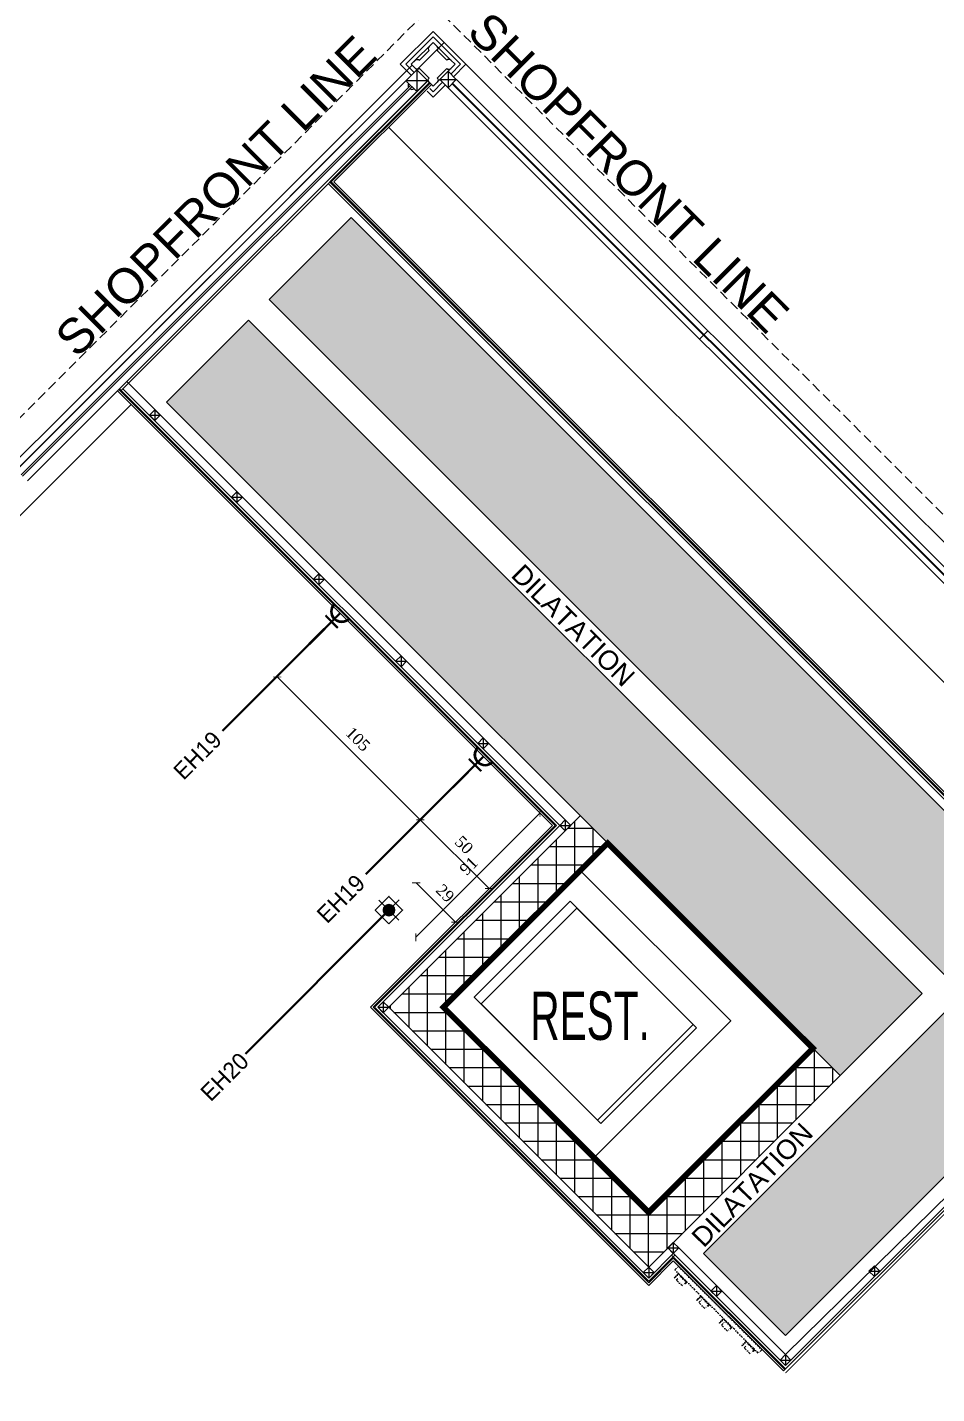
# Model space of a CAD drawing. Header units: millimetres. Extents: x 9129 to 19685, y -6152 to 3305.
# Drawn here: x 11230 to 11700, y 2220 to 2927 of the extents above; entities that cross this region are included whole.
import ezdxf
from ezdxf.enums import TextEntityAlignment as Align
from ezdxf.xclip import XClip

# ---------------------------------------------------------------- set-up
doc = ezdxf.new("R2010")
doc.units = ezdxf.units.MM
doc.header["$LTSCALE"] = 5
doc.header["$XCLIPFRAME"] = 0
for name, pattern in [('CENTER2', [1.125, 0.75, -0.125, 0.125, -0.125]), ('Dash Dot 3_32_', [0.21874999999999997, 0.09374999999999997, -0.0625, 0, -0.0625]), ('DASHED', [0.75, 0.5, -0.25]), ('DASHEDX2', [1.5, 1, -0.5])]:
    doc.linetypes.add(name, pattern=pattern)
doc.layers.get('Defpoints').update_dxf_attribs({"lineweight": 9})
for name, color, linetype in [('-DWG_ANA', 7, 'Continuous'), ('2DSAFT', 7, 'Continuous'), ('2DYAZI_1_200', 212, 'Continuous'), ('ELEKTRİK', 10, 'Continuous'), ('I-Detl-1-N', 1, 'Continuous'), ('I-Wall-Full-N', 5, 'Continuous'), ('I-Wall-wainscotting', 1, 'CENTER2'), ('LP-DIMENSION_INT_100', 51, 'Continuous'), ('LP-RETAIL_LINE', 10, 'DASHEDX2')]:
    doc.layers.add(name, color=color, linetype=linetype)
for name, color, linetype, lineweight in [('141125_RT1$0$LP-AREA_POLYLINE', 7, 'Continuous', 5), ('141125_RT1$0$LP-CONCRETE', 4, 'Continuous', 15), ('141125_RT1$0$LP-CONCRETE_HATCH', 251, 'Continuous', 9), ('141125_RT1$0$LP-SHAFT', 7, 'Continuous', 9), ('141125_RT1$0$LP-WALL', 3, 'Continuous', 15), ('2DSOUTH-DUVAR', 3, 'Continuous', 0), ('2DTARAMA-DUVAR', 250, 'Continuous', 0), ('ELK', 1, 'Continuous', 35), ('LP-AREA_POLYLINE', 7, 'Continuous', 5), ('LP-HATCH', 8, 'Continuous', 9), ('LP-SHAFT', 7, 'Continuous', 9), ('LP-WALL', 3, 'Continuous', 15), ('no3_ahsap gorunus arka ince', 53, 'Continuous', 5), ('no3_ahsap kesit on', 40, 'Continuous', 20), ('no3_ahşap gorunus on kalın', 34, 'Continuous', 20), ('no3_alçıpan kesit', 210, 'Continuous', 20), ('no3_cam kesit arka', 141, 'Continuous', 9), ('no3_cam kesit on', 131, 'Continuous', 18), ('no3_duvar kaplama', 8, 'Continuous', 9), ('no3_duvar ytong', 101, 'Continuous', 20), ('no3_kutuprofil kesit', 74, 'Continuous', 18), ('no3_paslanmaz gorunus on', 163, 'Continuous', 18), ('no3_seramik ön', 123, 'Continuous', 18), ('no3_ölçü tefriş', 252, 'Continuous', 0), ('Q-SPCQ', 91, 'Continuous', 9)]:
    doc.layers.add(name, color=color, linetype=linetype, lineweight=lineweight)
doc.styles.add('AR_TEXT_200', font='arial.ttf', dxfattribs={"height": 40})
doc.styles.add('ROMANSTW', font='georgia.ttf')
doc.styles.add('TAKSİM', font='GOTHIC.TTF', dxfattribs={"height": 20})
doc.styles.add('TEXT-500', font='arial.ttf', dxfattribs={"height": 1.25})
doc.styles.add('yazi', font='arial.ttf', dxfattribs={"width": 0.6})
doc.dimstyles.new('M2', dxfattribs={"dimtxt": 6, "dimasz": 3, "dimexe": 1, "dimexo": 4, "dimgap": 3, "dimtad": 1, "dimdec": 0, "dimzin": 12, "dimdsep": 46, "dimtxsty": 'ROMANSTW', "dimblk": 'ARCHTICK', "dimcen": 0.09, "dimse1": 1, "dimse2": 1, "dimclrd": 251, "dimclre": 251, "dimclrt": 1, "dimadec": 0, "dimazin": 0, "dimtfac": 1, "dimtdec": 0, "dimtix": 1, "dimtmove": 0, "dimatfit": 3, "dimldrblk": 'ARCHTICK', "dimfxl": 1, "dimtolj": 1, "dimtzin": 0, "dimarcsym": 0})

# ---------------------------------------------------------------- blocks, each defined once
blk = doc.blocks.new('mgdlkgm')
at = {"layer": '141125_RT1$0$LP-CONCRETE_HATCH'}
for points in [[(62876.09859365183, -6786.628539357449), (62973.24572979431, -6786.628539357485), (62973.24572815469, -6846.627998066679), (62851.24572979431, -6846.628539231481), (62499.88909553974, -6495.271904975822), (62542.31552740529, -6452.845473110136)], [(62489.2824938218, -6505.878506693777), (62837.53252635866, -6854.128539231968), (62795.10616864484, -6896.554946101982), (62446.85611152963, -6548.304888986035)], [(62876.09854353725, -6921.628539231), (63041.06553494749, -6921.628539231), (63041.06553494749, -6861.628539231), (62851.24572979594, -6861.628539231), (62724.39544136862, -6988.478827657293), (62766.82184823916, -7030.905234529118)]]:
    blk.add_hatch(color=256, dxfattribs=at).paths.add_polyline_path(points)
at = {"layer": '141125_RT1$0$LP-CONCRETE', "elevation": 9.766181e-10}
blk.add_lwpolyline([(62876.09859365183, -6786.628539357449), (62973.24572979431, -6786.628539357485), (62973.24572815469, -6846.627998066679), (62851.24572979431, -6846.628539231481), (62499.88909553974, -6495.271904975822), (62542.31552740529, -6452.845473110136), (62876.09859365183, -6786.628539357449)], dxfattribs=at)
at = {"layer": '141125_RT1$0$LP-CONCRETE', "elevation": 9.849106e-10}
for points in [[(62489.2824938218, -6505.878506693777), (62837.53252635866, -6854.128539231968), (62795.10616864484, -6896.554946101982), (62446.85611152963, -6548.304888986035)], [(62876.09854353725, -6921.628539231), (63041.06553494749, -6921.628539231), (63041.06553494749, -6861.628539231), (62851.24572979594, -6861.628539231), (62724.39544136862, -6988.478827657293), (62766.82184823916, -7030.905234529118), (62876.09854353725, -6921.628539231)]]:
    blk.add_lwpolyline(points, close=True, dxfattribs=at)
blk = doc.blocks.new('A$C25195F0E')
at = {"layer": 'LP-AREA_POLYLINE', "elevation": 4.343754e-10}
blk.add_lwpolyline([(1241.289538408398, 1481.771808560442), (1740.611853405878, 982.4494935729595), (1740.611853410447, -260.5213327812821, 0.06013173421117496), (1740.611853410447, -260.5213327812821), (1740.611853412033, -260.5213327867173), (1740.611853410447, -260.5213327812821), (1740.611853410447, -260.5213327812821), (1740.611853410447, -260.5213327812821), (1740.611853410447, -260.5213327812821), (1740.611853410447, -260.5213327812821), (1740.611853410447, -260.5213327812821), (1740.611853410447, -260.5213327812821, 0.1425159284874142), (363.910648668787, -881.7700540678402), (-329.1675914946045, -187.7195104144735), (-378.6679432249766, -138.2202141176072)], format="xyb", close=True, dxfattribs=at)
blk = doc.blocks.new('plan3')
at = {"layer": '2DTARAMA-DUVAR', "ltscale": 0.01}
h = blk.add_hatch(dxfattribs=at)
h.set_pattern_fill('ANSI37', color=253, scale=3.000000000000046, angle=45.00000000000001)
h.set_pattern_definition([(90, (18009.32649984558, -2954.735798290965), (-9.524999999999999, 1.77635683940025e-15), []), (179.9999999999999, (18009.32649984558, -2954.735798290965), (-1.77635683940025e-15, -9.524999999999999), [])])
h.paths.add_polyline_path([(26839.04403690699, -5892.54945765702), (26740.04906309252, -5991.544431471311), (26874.39937609798, -6125.894744477269), (26973.39434991246, -6026.899770663003), (26959.25221428873, -6012.757635039281), (26874.39937609798, -6097.610473229799), (26768.33333446732, -5991.544431598903), (26853.18617265802, -5906.691593408324)])
at = {"color": 252}
for p, q in [((27160.75842931755, -5906.08962453739), (26770.71046478052, -5516.041660000343)), ((27165.05997131071, -5901.788082544252), (26775.01200677365, -5511.740118007199))]:
    blk.add_line(p, q, dxfattribs=at)
blk.add_lwpolyline([(26768.33333446723, -5991.544431598941), (26846.11508039775, -6069.326177529465), (26916.8257585164, -5998.615499410802), (26839.04401258588, -5920.833753480281)], close=True)
at = {"layer": '141125_RT1$0$LP-AREA_POLYLINE', "elevation": 9.74606950698842e-10}
blk.add_lwpolyline([(26853.18619942989, -5906.691617403221), (26768.33335985069, -5991.544456982232), (26874.399376098, -6097.61047322987), (26959.25221428867, -6012.757635039316)], close=True, dxfattribs=at)
at = {"layer": '141125_RT1$0$LP-SHAFT', "elevation": 9.74606950698842e-10}
for points in [[(26837.27599194728, -5940.278936277144), (26787.7785172642, -5989.776410960169), (26849.6506143096, -6051.648508005699), (26899.14808899271, -6002.151033322696)], [(26837.27599194728, -5940.278936277144), (26787.7785172642, -5989.776410960169), (26849.65061430959, -6051.648508005695), (26899.14808899268, -6002.151033322671)]]:
    blk.add_lwpolyline(points, close=True, dxfattribs=at)
at = {"layer": '141125_RT1$0$LP-WALL'}
for p, q in [((26740.04908860324, -5991.544456982205), (26839.0440624177, -5892.549483167904)), ((26740.04908860324, -5991.544456982216), (26839.0440624177, -5892.549483167904)), ((26768.33335985068, -5991.544456982247), (26853.18619804143, -5906.691618791669)), ((26768.33335985068, -5991.544456982247), (26853.18619804143, -5906.691618791669)), ((26740.04908860324, -5991.544456982205), (26874.39937609801, -6125.894744477244)), ((26740.04908860324, -5991.544456982216), (26874.39937609804, -6125.894744477264)), ((26768.33335985068, -5991.544456982247), (26874.39937609804, -6097.610473229792)), ((26768.33335985068, -5991.544456982247), (26874.39937609802, -6097.610473229772)), ((26874.39937609804, -6097.610473229792), (26959.25221428876, -6012.757635039265)), ((26874.39937609802, -6097.610473229772), (26959.25221428876, -6012.757635039239)), ((26874.39937609801, -6125.894744477244), (26973.39434991239, -6026.899770662969)), ((26874.39937609804, -6125.894744477264), (26973.39434991239, -6026.899770662969))]:
    blk.add_line(p, q, dxfattribs=at)
at = {"layer": '2DSAFT', "color": 5, "flags": 128}
blk.add_lwpolyline([(26833.74099080212, -5936.743935131986), (26897.38060110885, -6000.38354543883), (26847.88312642575, -6049.881020121851), (26784.24351611901, -5986.241409814978)], close=True, dxfattribs=at)
at = {"layer": '2DSOUTH-DUVAR'}
for p, q in [((26740.04906309244, -5991.544431471424), (26839.04403690688, -5892.549457657116)), ((26768.33333433989, -5991.544431471426), (26853.18617253048, -5906.691593280868)), ((26740.04906309244, -5991.544431471424), (26874.39937609804, -6125.894744477288)), ((26768.33333433989, -5991.544431471426), (26874.39937609804, -6097.610473229814)), ((26874.39937609804, -6097.610473229814), (26959.25221428866, -6012.757635039263)), ((26874.39937609804, -6125.894744477288), (26973.3943499124, -6026.899770662989))]:
    blk.add_line(p, q, dxfattribs=at)
at = {"layer": 'I-Detl-1-N'}
blk.add_line((26694.8291038463, -5577.812371256467), (26759.28852512572, -5513.352949977078), dxfattribs=at)
at = {"layer": 'I-Wall-Full-N', "color": 1, "ltscale": 10}
blk.add_line((26765.11490953874, -5513.156729271281), (26772.1859773506, -5506.085661459421), dxfattribs=at)
at = {"layer": 'I-Wall-wainscotting', "color": 1, "ltscale": 10}
for p, q in [((26752.74054086798, -5502.903680944075), (26762.99358919519, -5492.65063261688)), ((26765.11490953875, -5494.771952960449), (26772.18597735061, -5501.843020772301))]:
    blk.add_line(p, q, dxfattribs=at)
for points in [[(26773.54128960697, -5510.387203452548), (26779.96415194364, -5503.964341115869), (26762.99358919518, -5486.993778367396), (26746.0230264467, -5503.964341115858), (26751.69449583063, -5509.63581049976)], [(26772.12707604461, -5508.972989890201), (26777.13572481889, -5503.964341115858), (26762.99358919518, -5489.822205492121), (26748.85145357147, -5503.964341115845), (26753.108709393, -5508.221596937392)], [(26759.85436314314, -5517.79567781229), (26762.99358919518, -5520.934903864332), (26769.29864891986, -5514.629844139698)], [(26761.26863922088, -5516.381526765275), (26762.99358919518, -5518.106476739589), (26767.88443535747, -5513.215630577297)]]:
    blk.add_lwpolyline(points, dxfattribs=at)
at = {"layer": 'LP-AREA_POLYLINE', "elevation": 9.74606950698842e-10}
for points in [[(26853.18619942987, -5906.691617403212), (26768.33335985069, -5991.544456982227), (26874.39937609798, -6097.610473229855), (26959.25221428867, -6012.757635039316)], [(26853.18619942989, -5906.691617403221), (26768.33335985069, -5991.544456982232), (26874.399376098, -6097.61047322987), (26959.25221428867, -6012.757635039316)], [(26853.18619942984, -5906.691617403238), (26768.33335985068, -5991.544456982221), (26874.39937609798, -6097.610473229855), (26959.25221428867, -6012.757635039316)], [(26853.18619942989, -5906.691617403221), (26768.33335985069, -5991.544456982232), (26874.399376098, -6097.61047322987), (26959.25221428867, -6012.757635039316)]]:
    blk.add_lwpolyline(points, close=True, dxfattribs=at)
at = {"layer": 'LP-RETAIL_LINE', "const_width": 3, "elevation": 9.74606950698842e-10}
blk.add_lwpolyline([(26853.18619942989, -5906.691617403221), (26768.33335985069, -5991.544456982232), (26874.399376098, -6097.61047322987), (26959.25221428867, -6012.757635039316)], close=True, dxfattribs=at)
at = {"layer": 'LP-SHAFT', "elevation": 9.74606950698842e-10}
for points in [[(26837.27599194728, -5940.278936277144), (26787.7785172642, -5989.776410960169), (26849.6506143096, -6051.648508005699), (26899.14808899271, -6002.151033322696)], [(26837.27599194728, -5940.278936277144), (26787.7785172642, -5989.776410960169), (26849.65061430959, -6051.648508005695), (26899.14808899268, -6002.151033322671)]]:
    blk.add_lwpolyline(points, close=True, dxfattribs=at)
at = {"layer": 'LP-WALL'}
for p, q in [((26740.04908860324, -5991.544456982205), (26839.0440624177, -5892.549483167904)), ((26740.04908860324, -5991.544456982216), (26839.0440624177, -5892.549483167904)), ((26768.33335985068, -5991.544456982247), (26853.18619804143, -5906.691618791669)), ((26768.33335985068, -5991.544456982247), (26853.18619804143, -5906.691618791669)), ((26740.04908860324, -5991.544456982205), (26874.39937609801, -6125.894744477244)), ((26740.04908860324, -5991.544456982216), (26874.39937609804, -6125.894744477264)), ((26768.33335985068, -5991.544456982247), (26874.39937609804, -6097.610473229792)), ((26768.33335985068, -5991.544456982247), (26874.39937609802, -6097.610473229772)), ((26874.39937609804, -6097.610473229792), (26959.25221428876, -6012.757635039265)), ((26874.39937609802, -6097.610473229772), (26959.25221428876, -6012.757635039239)), ((26874.39937609801, -6125.894744477244), (26973.39434991239, -6026.899770662969)), ((26874.39937609804, -6125.894744477264), (26973.39434991239, -6026.899770662969))]:
    blk.add_line(p, q, dxfattribs=at)
at = {"layer": 'no3_ahsap gorunus arka ince', "linetype": 'DASHED', "ltscale": 2, "elevation": -1.410993544226358e-09}
blk.add_lwpolyline([(25142.91818575, -7093.211119435886), (26762.99358545369, -5473.134477376674), (27270.15585008269, -5980.296742005645)], dxfattribs=at)
at = {"layer": 'no3_ahsap kesit on'}
blk.add_line((26753.80120103974, -5506.085661459414), (26760.87226885163, -5513.156729271279), dxfattribs=at)
for points in [[(26767.5897832729, -5508.560535193566), (26770.06465700706, -5506.085661459409, 0.4142135623731307), (26772.1859773506, -5506.085661459421), (26774.30729769418, -5503.964341115867), (26772.18597735061, -5501.843020772301, 0.4142135623730951), (26770.06465700706, -5501.843020772299), (26765.11490953874, -5496.893273304, 0.4142135623730595), (26765.11490953875, -5494.771952960449), (26762.99358919519, -5492.65063261688), (26760.87226885163, -5494.771952960426, 0.4142135623730951), (26760.87226885164, -5496.893273303995), (26758.39739511748, -5499.368147038149)], [(26767.5897832729, -5508.560535193566), (26765.11490953874, -5511.035408927728, -0.4142135623731307), (26765.11490953874, -5513.156729271281), (26762.99358919519, -5515.278049614835), (26760.87226885163, -5513.156729271279, -0.4142135623730951), (26760.87226885163, -5511.035408927726), (26755.92252138333, -5506.085661459423, -0.4142135623730595), (26753.80120103974, -5506.085661459414), (26751.6798806962, -5503.964341115854), (26753.80120103977, -5501.843020772307, -0.4142135623730951), (26755.92252138332, -5501.843020772305), (26758.39739511748, -5499.368147038149)]]:
    blk.add_lwpolyline(points, format="xyb", dxfattribs=at)
for points in [[(26749.2074675464, -5512.098533980643), (26754.51077055372, -5506.795230973326), (26754.5095789177, -5517.400645351956)], [(26749.2074675464, -5512.098533980643), (26754.51077055372, -5506.795230973326), (26760.16635587326, -5512.450816292878), (26749.56094149464, -5512.452007928885)], [(26749.20746754638, -5512.805640761855), (26749.56102093699, -5512.452087371246), (26749.2074675464, -5512.09853398065)], [(26754.15594608472, -5517.754119300205), (26749.20746754638, -5512.805640761855)], [(26754.15594608473, -5517.754119300203), (26754.50949947535, -5517.400565909593), (26754.86305286593, -5517.754119300174)], [(26760.16635587326, -5512.450816292878), (26754.86305286596, -5517.754119300207)]]:
    blk.add_lwpolyline(points, dxfattribs=at)
for centre, radius, start, end in [((26751.32878788994, -5514.926961105411), 1.269999999998617, 134.9999999997679, 225.0000000004642), ((26752.03589467111, -5515.634067886585), 1.270000000002255, 225.0000000005222, 314.9999999998839)]:
    blk.add_arc(centre, radius, start, end, dxfattribs=at)
at = {"layer": 'no3_ahşap gorunus on kalın'}
for p, q in [((26753.63293980617, -5507.697364657519), (26689.17351852675, -5572.156785936919)), ((26694.97277963963, -5577.656831882377), (26754.509495069, -5518.10766828446)), ((27113.72809617815, -5910.273363918484, -3.369342924663954e-07), (26739.97596938273, -5536.48651203527, -3.369342924663954e-07)), ((26624.10990765214, -5648.507264513863), (26683.6466230815, -5588.958100915968)), ((26553.25947502056, -5719.370136501291), (26612.79619044995, -5659.82097290339))]:
    blk.add_line(p, q, dxfattribs=at)
for points, elevation in [([(25975.80075819228, -6280.567701823378), (26752.07631357047, -5504.360773990118)], -4.343754245184073e-10), ([(26689.31719432009, -5572.001246562808), (26748.84769354448, -5512.445866759947)], 4.343754245184073e-10), ([(26618.45432233258, -5642.851679194311), (26677.98482155702, -5583.296299391461)], 4.343754245184073e-10), ([(26547.60388970104, -5713.714551181736), (26607.13438892544, -5654.159171378871)], 4.343754245184073e-10)]:
    blk.add_lwpolyline(points, dxfattribs=dict(at, elevation=elevation))
at = {"layer": 'no3_alçıpan kesit'}
for p, q in [((26600.94132537926, -5671.70015159023), (26760.43686160876, -5512.204615360733)), ((26601.78985351765, -5672.548679728614, 3.369342924663954e-07), (26761.02703641332, -5513.311496832985, 3.369342924663954e-07)), ((26707.87120395413, -5564.770193944049, 3.369342924663954e-07), (26760.18094555373, -5512.465326898475, 3.369342924663954e-07)), ((26709.56826225546, -5564.770270990828, 3.369342924663954e-07), (26761.02943415278, -5513.313894572439, 3.369342924663954e-07)), ((27056.04373274323, -5912.973363918487, -3.369342924663954e-07), (26708.77474576174, -5565.673641882058, 1.032201990547321e-09)), ((27056.54082009201, -5911.773363918486, -3.369342924663954e-07), (26709.62322776332, -5564.825238947422, -3.369342924663954e-07)), ((26600.94132537926, -5671.70015159023), (26826.7404044252, -5897.499230636133)), ((26602.63838165508, -5671.700151591183), (26828.43746070004, -5897.499230636164)), ((26826.7404044252, -5897.499230636133), (26732.69517807889, -5991.544456982205)), ((26828.43746070004, -5897.499230636164), (26734.39223435375, -5991.544456982207)), ((26732.69517807889, -5991.544456982205), (26874.39937609811, -6133.248655001524)), ((26734.39223435375, -5991.544456982207), (26874.39937609813, -6131.551598726677)), ((26945.1100295074, -6176.806408275572), (27058.94307399095, -6062.973363791989)), ((26945.1100295074, -6178.503464550411), (27059.44013026581, -6064.173363791992)), ((26884.29887090357, -6115.995249671734), (26945.1100295074, -6176.806408275572)), ((26874.39937609813, -6131.551598726677), (26887.12729802831, -6118.823676796483)), ((26874.39937609811, -6133.248655001524), (26887.97582616574, -6119.672204933906)), ((26886.27876989089, -6119.672204933908), (26945.1100295074, -6178.503464550411))]:
    blk.add_line(p, q, dxfattribs=at)
blk.add_lwpolyline([(26683.51044245091, -5577.807422656897), (26738.0305340644, -5523.287331043415)], dxfattribs=at)
at = {"layer": 'no3_cam kesit arka'}
for p, q in [((26751.32878695665, -5514.926960172119), (26550.07876343516, -5716.189424915907, -9.38503674774438e-09)), ((26752.03589559135, -5515.634068806803), (26550.78589527999, -5716.896556760747, -9.38503674774438e-09))]:
    blk.add_line(p, q, dxfattribs=at)
at = {"layer": 'no3_cam kesit on'}
for p, q in [((27162.7972296109, -5904.05082424403), (26772.74926507386, -5514.002859707005)), ((27162.93865096714, -5903.909402887812), (26772.89068643009, -5513.861438350754)), ((27163.08007232337, -5903.767981531566), (26773.03210778632, -5513.720016994515)), ((26905.02799495267, -5641.756106186216), (26900.72645295953, -5646.05764817936))]:
    blk.add_line(p, q, dxfattribs=at)
at = {"layer": 'no3_duvar kaplama'}
blk.add_lwpolyline([(26081.85423010205, -6204.929380624009), (26606.95173208642, -5679.831878640947)], dxfattribs=at)
at = {"layer": 'no3_kutuprofil kesit'}
blk.add_lwpolyline([(26770.71046478051, -5507.55637862609), (26766.46782409339, -5511.79901931321), (26770.71046478052, -5516.041660000343), (26774.95310546764, -5511.799019313225), (26770.71046478051, -5507.55637862609), (26770.71046478052, -5516.041660000343), (26766.46782409339, -5511.79901931321), (26774.95310546764, -5511.799019313225)], dxfattribs=at)
for points, elevation in [([(26619.1338534687, -5682.538769155331), (26616.30542634396, -5685.367196280082), (26619.1338534687, -5688.195623404816), (26621.96228059345, -5685.367196280064), (26619.1338534687, -5682.538769155331), (26619.1338534687, -5688.195623404816), (26616.30542634396, -5685.367196280082), (26621.96228059345, -5685.367196280064)], 9.766181197079504e-10), ([(26661.56026033989, -5724.965176026528), (26658.73183321514, -5727.793603151273), (26661.56026033989, -5730.622030276021), (26664.38868746465, -5727.79360315126), (26661.56026033989, -5724.965176026528), (26661.56026033989, -5730.622030276021), (26658.73183321514, -5727.793603151273), (26664.38868746465, -5727.79360315126)], 9.766181197079504e-10), ([(26703.98666721109, -5767.391582897706), (26701.15824008634, -5770.220010022465), (26703.98666721109, -5773.048437147203), (26706.81509433584, -5770.220010022451), (26703.98666721109, -5767.391582897706), (26703.98666721109, -5773.048437147203), (26701.15824008634, -5770.220010022465), (26706.81509433584, -5770.220010022451)], 9.766181197079504e-10), ([(26746.41307408229, -5809.817989768899), (26743.58464695756, -5812.646416893642), (26746.41307408229, -5815.474844018392), (26749.24150120705, -5812.646416893658), (26746.41307408229, -5809.817989768899), (26746.41307408229, -5815.474844018392), (26743.58464695756, -5812.646416893642), (26749.24150120705, -5812.646416893658)], 9.766181197079504e-10), ([(26788.83948095348, -5852.244396640084), (26786.01105382874, -5855.072823764836), (26788.83948095349, -5857.901250889583), (26791.66790807824, -5855.07282376482), (26788.83948095348, -5852.244396640084), (26788.83948095349, -5857.901250889583), (26786.01105382874, -5855.072823764836), (26791.66790807824, -5855.07282376482)], 9.766181197079504e-10), ([(26831.26588782466, -5894.670803511293), (26828.43746069994, -5897.499230636031), (26831.26588782466, -5900.327657760767), (26834.09431494943, -5897.499230636051), (26831.26588782466, -5894.670803511293), (26831.26588782466, -5900.327657760767), (26828.43746069994, -5897.499230636031), (26834.09431494943, -5897.499230636051)], 9.766181197079504e-10), ([(26737.22066147849, -5988.716029857469), (26734.39223435375, -5991.544456982207), (26737.22066147849, -5994.372884106971), (26740.04908860324, -5991.544456982216), (26737.22066147849, -5988.716029857469), (26737.22066147849, -5994.372884106971), (26734.39223435375, -5991.544456982207), (26740.04908860324, -5991.544456982216)], 9.766181197079504e-10), ([(26887.12729802832, -6113.166822546991), (26884.29887090357, -6115.995249671734), (26887.12729802831, -6118.823676796483), (26889.95572515307, -6115.995249671732), (26887.12729802832, -6113.166822546991), (26887.12729802831, -6118.823676796483), (26884.29887090357, -6115.995249671734), (26889.95572515307, -6115.995249671732)], 9.849105975234806e-10), ([(26991.07197028452, -6125.187613248951), (26988.2435431598, -6128.016040373683), (26991.07197028453, -6130.844467498448), (26993.90039740928, -6128.016040373697), (26991.07197028452, -6125.187613248951), (26991.07197028453, -6130.844467498448), (26988.2435431598, -6128.016040373683), (26993.90039740928, -6128.016040373697)], 9.849105975234806e-10), ([(26874.3993760981, -6125.89474447716), (26871.57094897338, -6128.723171601931), (26874.39937609813, -6131.551598726677), (26877.22780322287, -6128.723171601921), (26874.3993760981, -6125.89474447716), (26874.39937609813, -6131.551598726677), (26871.57094897338, -6128.723171601931), (26877.22780322287, -6128.723171601921)], 9.766181197079504e-10), ([(26909.43724752914, -6135.476772047799), (26906.60882040438, -6138.30519917255), (26909.43724752912, -6141.133626297285), (26912.26567465389, -6138.305199172546), (26909.43724752914, -6135.476772047799), (26909.43724752912, -6141.133626297285), (26906.60882040438, -6138.30519917255), (26912.26567465389, -6138.305199172546)], 9.849105975234806e-10), ([(26945.1100295074, -6171.149554026088), (26942.28160238267, -6173.977981150831), (26945.1100295074, -6176.806408275572), (26947.93845663217, -6173.97798115084), (26945.1100295074, -6171.149554026088), (26945.1100295074, -6176.806408275572), (26942.28160238267, -6173.977981150831), (26947.93845663217, -6173.97798115084)], 9.849105975234806e-10)]:
    blk.add_lwpolyline(points, dxfattribs=dict(at, elevation=elevation))
at = {"layer": 'no3_paslanmaz gorunus on', "const_width": 0.5, "elevation": 9.849105975234806e-10}
blk.add_lwpolyline([(26945.11002950747, -6180.624784894031), (27060.06145060942, -6065.67336379207), (27240.77278670748, -6065.673363792073), (27240.77278670748, -6318.484507246989)], dxfattribs=at)
at = {"layer": 'no3_seramik ön'}
for p, q in [((26710.27620357319, -5564.769436529681, -3.369342924663954e-07), (26761.38058984167, -5513.665050261334)), ((26711.69038428942, -5564.769469375842, -3.369342924663954e-07), (26762.08769662287, -5514.372157042526)), ((27056.74794047897, -5911.273363918472, -3.369342924663954e-07), (26710.27620357319, -5564.769436529681, -3.369342924663954e-07)), ((27057.16218125288, -5910.273363918477, -3.369342924663954e-07), (26711.69038428942, -5564.769469375842, -3.369342924663954e-07)), ((26599.88066800744, -5672.760814561945), (26824.61908408135, -5897.499230636435)), ((26600.58777478863, -5672.053707780777), (26826.03329764373, -5897.499230636437)), ((26824.61908408135, -5897.499230636435), (26730.57385773544, -5991.544456982314)), ((26826.03329764373, -5897.499230636437), (26731.98807129779, -5991.544456982312)), ((26730.57385773544, -5991.544456982314), (26874.39937609811, -6135.36997534508)), ((26731.98807129779, -5991.544456982312), (26874.39937609812, -6133.955761782716)), ((26874.39937609812, -6133.955761782716), (26887.12729802831, -6121.227839852523)), ((26874.39937609811, -6135.36997534508), (26887.12729802832, -6122.642053414887)), ((26887.12729802831, -6121.227839852523), (26944.75647611682, -6178.857017941016)), ((26887.12729802832, -6122.642053414887), (26944.04936933564, -6179.564124722216))]:
    blk.add_line(p, q, dxfattribs=at)
at = {"layer": 'no3_seramik ön', "elevation": 9.849105975234806e-10}
blk.add_lwpolyline([(26945.1100295074, -6178.503464550411), (26944.04936933564, -6179.564124722216)], dxfattribs=at)
at = {"layer": 'no3_ölçü tefriş'}
for points, elevation in [([(26604.64088176025, -5668.045908687458), (26831.26588782466, -5894.670803511293)], 9.766181197079504e-10), ([(26889.95572515307, -6115.995249671732), (26945.1100295074, -6171.149554026088), (27058.94307399096, -6059.173363791986), (27247.47278670758, -6059.173363791982), (27247.47278670757, -6829.118257689246)], 9.849105975234806e-10)]:
    blk.add_lwpolyline(points, dxfattribs=dict(at, elevation=elevation))
at = {"layer": 'LP-DIMENSION_INT_100', "color": 0}
ref = blk.add_blockref('mgdlkgm', (-35821.7118187324, 869.6551754389948), dxfattribs=at)
XClip(ref).set_block_clipping_path([(60824.49777430005, -8839.78258364362), (63440.484637752874, -6283.545922487381)])
at = {"layer": 'no3_ahşap gorunus on kalın'}
ref = blk.add_blockref('A$C25195F0E', (25527.36093330185, -6974.422857364958), dxfattribs=at)
XClip(ref).set_block_clipping_path([(-524.5749777341698, -995.7045508396586), (2091.411885718655, 1560.5321103165807)])
at = {"ltscale": 0.05, "extrusion": (-8.203478896144663e-09, 1.984635915889268e-08, 0.9999999999999998), "insert": (26785.95906739041, -5481.792685689472), "char_height": 18, "width": 368.7256650853348, "attachment_point": 4, "text_direction": (0.7065831778392535, -0.7076299970991772, 1.98403193e-08), "style": 'TEXT-500'}
blk.add_mtext('SHOPFRONT LINE', dxfattribs=at)
at = {"ltscale": 0.05, "extrusion": (-1.984635915889268e-08, -8.203478896144663e-09, 0.9999999999999998), "insert": (26572.57883318384, -5650.084963068521), "char_height": 18, "width": 368.7256650853348, "attachment_point": 4, "text_direction": (0.7076299970991768, 0.7065831778392537, 1.98403193e-08), "style": 'TEXT-500'}
blk.add_mtext('SHOPFRONT LINE', dxfattribs=at)
at = {"layer": '2DYAZI_1_200', "style": 'yazi', "width": 0.5999999999999999}
blk.add_text('REST.', height=25.00000000000001, rotation=8.023201278858723e-05, dxfattribs=at).set_placement((26844.09315373898, -6008.40914214901), align=Align.CENTER)
at = {"layer": 'LP-HATCH', "color": 1, "attachment_point": 1, "style": 'AR_TEXT_200'}
for insert, char_height, rotation in [((26809.7198430994, -5761.537904528097), 10, 315.25621107923837), ((26895.64165201378, -6109.380603066338), 9.999999999999998, 45.83235875631387)]:
    blk.add_mtext_dynamic_manual_height_columns('{\\C0;DILATATION}', width=240.211786967935, gutter_width=200, heights=[0], dxfattribs=dict(at, insert=insert, char_height=char_height, rotation=rotation))
blk = doc.blocks.new('QF_EAGLE_321561 - 321561-3081101-EQUIPMENT PLAN')
at = {"layer": 'Q-SPCQ', "linetype": 'Dash Dot 3_32_'}
for p, q in [((-11.99999999999991, -0.9999999999999927), (-11.99999999999991, 7.327471962526032e-15)), ((-11.99999999999991, 7.327471962526032e-15), (12.00000000000008, 7.327471962526032e-15)), ((12.00000000000008, 7.327471962526032e-15), (12.00000000000008, -0.9999999999999927)), ((12.00000000000008, -0.9999999999999927), (-11.99999999999991, -0.9999999999999927)), ((-11, -0.9999999999999927), (-11, -2.249999999999987)), ((-11, -2.249999999999987), (-10.925, -2.249999999999987)), ((-10.925, -1.074218749999991), (-8.575000000000012, -1.074218749999999)), ((-10.925, -2.249999999999987), (-10.925, -1.074218749999991)), ((-10.35195011151358, -2.249999999999987), (-10.35195011151358, -1.124999999999987)), ((-10.35195011151358, -1.124999999999987), (-8.617129585427314, -1.124999999999987)), ((-8.617129585427314, -2.249999999999987), (-10.35195011151358, -2.249999999999987)), ((-8.617129585427314, -1.124999999999987), (-8.617129585427314, -2.249999999999987)), ((-8.575000000000012, -1.074218749999999), (-8.574999999999998, -1.499999999999987)), ((-8.574999999999998, -1.499999999999987), (-8.499999999999998, -1.499999999999984)), ((-8.499999999999998, -1.499999999999984), (-8.499999999999996, -0.9999999999999927)), ((-4.500000000000001, -0.9999999999999927), (-4.500000000000004, -2.249999999999987)), ((-4.500000000000004, -2.249999999999987), (-4.425000000000003, -2.249999999999987)), ((-4.425000000000002, -1.074218749999991), (-2.075000000000012, -1.074218749999999)), ((-4.425000000000003, -2.249999999999987), (-4.425000000000002, -1.074218749999991)), ((-3.851950111513579, -1.124999999999987), (-2.117129585427314, -1.124999999999987)), ((-3.851950111513579, -2.249999999999987), (-3.851950111513579, -1.124999999999987)), ((-2.117129585427314, -2.249999999999987), (-3.851950111513579, -2.249999999999987)), ((-2.117129585427314, -1.124999999999987), (-2.117129585427314, -2.249999999999987)), ((-2.075000000000012, -1.074218749999999), (-2.074999999999998, -1.499999999999987)), ((-2.074999999999998, -1.499999999999987), (-1.999999999999997, -1.499999999999984)), ((-1.999999999999997, -1.499999999999984), (-1.999999999999997, -0.9999999999999927)), ((1.999999999999999, -0.9999999999999927), (1.999999999999997, -2.249999999999987)), ((1.999999999999997, -2.249999999999987), (2.074999999999997, -2.249999999999987)), ((2.074999999999998, -1.074218749999991), (4.424999999999987, -1.074218749999999)), ((2.074999999999997, -2.249999999999987), (2.074999999999998, -1.074218749999991)), ((2.648049888486421, -1.124999999999987), (4.382870414572686, -1.124999999999987)), ((2.648049888486421, -2.249999999999987), (2.648049888486421, -1.124999999999987)), ((4.382870414572686, -2.249999999999987), (2.648049888486421, -2.249999999999987)), ((4.382870414572686, -1.124999999999987), (4.382870414572686, -2.249999999999987)), ((4.424999999999987, -1.074218749999999), (4.425000000000002, -1.499999999999987)), ((4.425000000000002, -1.499999999999987), (4.500000000000003, -1.499999999999984)), ((4.500000000000003, -1.499999999999984), (4.500000000000004, -0.9999999999999927)), ((8.499999999999998, -0.9999999999999927), (8.499999999999996, -2.249999999999987)), ((8.499999999999996, -2.249999999999987), (8.574999999999996, -2.249999999999987)), ((8.575, -1.074218749999991), (10.92499999999999, -1.074218749999999)), ((8.574999999999996, -2.249999999999987), (8.575, -1.074218749999991)), ((9.14804988848642, -2.249999999999987), (9.14804988848642, -1.124999999999987)), ((9.14804988848642, -1.124999999999987), (10.88287041457269, -1.124999999999987)), ((10.88287041457269, -2.249999999999987), (9.14804988848642, -2.249999999999987)), ((10.88287041457269, -1.124999999999987), (10.88287041457269, -2.249999999999987)), ((10.92499999999999, -1.074218749999999), (10.925, -1.499999999999987)), ((10.925, -1.499999999999987), (11, -1.499999999999984)), ((11, -1.499999999999984), (11, -0.9999999999999927))]:
    blk.add_line(p, q, dxfattribs=at)
blk = doc.blocks.new('A$C50025146')
at = {"layer": 'ELEKTRİK'}
for points in [[(16.0258407970905, 9.846670621633166), (16.5885051934838, 9.846670621633166), (16.5885051934838, 1.406704675742731), (16.0258407970905, 1.406704675742731)], [(6.940050297998823e-05, 5.345355450490388), (6.940050297998823e-05, 5.908019846885509), (22.50664525620232, 5.908019846885509), (22.50664525620232, 5.345355450490388)]]:
    blk.add_hatch(color=256, dxfattribs=at).paths.add_polyline_path(points)
h = blk.add_hatch(color=256, dxfattribs=at)
edge = h.paths.add_edge_path()
edge.add_line((23.70435837441619, 11.25333161261187), (23.70435837441619, 10.69066721622039))
edge.add_ellipse((23.70435837441619, 5.626687648689767), major_axis=(3.580774291992597, -3.580774291992606), ratio=0.9999999999999413, start_angle=134.9999999999983, end_angle=314.9999999999983)
edge.add_line((23.70435837441619, 0.5627080811555061), (23.70435837441619, 4.368476402305532e-05))
edge.add_ellipse((23.70435837441619, 5.626687648689767), major_axis=(3.978638102213783, 3.978638102213774), ratio=0.9999999999999128, start_angle=45.0000000000025, end_angle=225.0000000000025, ccw=False)
for points, elevation in [([(16.0258407970905, 1.406704675742731), (16.0258407970905, 9.846670621633166), (16.5885051934838, 9.846670621633166), (16.5885051934838, 1.406704675742731)], 4.791194770819646e-08), ([(6.940050297998823e-05, 5.908019846885509), (22.50664525620232, 5.908019846885509), (22.50664525620232, 5.345355450490388), (6.940050297998823e-05, 5.345355450490388)], 4.794507297291503e-08)]:
    blk.add_lwpolyline(points, close=True, dxfattribs=dict(at, elevation=elevation))
at = {"layer": 'ELEKTRİK', "elevation": 4.798666618537076e-08}
blk.add_lwpolyline([(23.70435837441437, 4.368476402305532e-05), (23.70435837441619, 0.5627080811555061, -0.9999999999999944), (23.70435837441619, 10.69066721622039), (23.70435837441619, 11.25333161261187, 0.9999999999999944)], format="xyb", close=True, dxfattribs=at)
blk = doc.blocks.new('A$C611F6802')
at = {"layer": '-DWG_ANA'}
h = blk.add_hatch(dxfattribs=at)
h.set_pattern_fill('ANSI31', color=1, style=0)
h.set_pattern_definition([(45, (-55670.14020227872, -22065.11067284289), (-0.08838834764831843, 0.08838834764831845), [])])
h.paths.add_polyline_path([(4.423971784401617, 7.700424825947266, 1), (10.13888412773802, 7.700424825947266, 1)])
at = {"layer": '-DWG_ANA', "color": 1}
for p, q in [((7.28142795606982, 7.700424825947266), (7.28142795606982, 15.25836134111159)), ((7.28142795606982, 15.25836134111159), (7.28142795606982, 0)), ((7.28142795606982, 7.629180670555797), (0, 7.629180670555797)), ((7.28142795606982, 7.629180670555797), (14.67722620816494, 7.629180670555797)), ((14.67722620816494, 7.629180670555797), (7.28142795606982, 7.629180670555797))]:
    blk.add_line(p, q, dxfattribs=at)
blk.add_lwpolyline([(2.28142795606982, 2.700424825947266), (12.28142795606982, 2.700424825947266), (12.28142795606982, 12.70042482594727), (2.28142795606982, 12.70042482594727)], close=True, dxfattribs=at)
blk.add_circle((7.28142795606982, 7.700424825947266), 2.857456171668203, dxfattribs=at)
blk = doc.blocks.new('_ArchTick')
at = {"color": 0, "linetype": 'ByBlock', "const_width": 0.15}
blk.add_lwpolyline([(-0.5, -0.5), (0.5, 0.5)], dxfattribs=at)
blk = doc.blocks.new('*D301')
at = {"color": 251, "lineweight": -2, "ltscale": 5, "transparency": 16777216}
blk.add_line((11469.0340636309, 2481.369727912408), (11433.39879451887, 2516.938417201492), dxfattribs=at)
at = {"layer": 'Defpoints', "color": 0, "ltscale": 5, "transparency": 16777216}
for p in [(11433.39879451887, 2516.938417201492), (11435.68692804219, 2519.230833804335), (11501.65328448541, 2514.050007579945)]:
    blk.add_point(p, dxfattribs=at)
at = {"color": 251, "lineweight": -2, "ltscale": 5, "transparency": 16777216, "xscale": 3, "yscale": 3, "zscale": 3}
for p, rotation in [((11433.39879451887, 2516.938417201492), 135.0535748549563), ((11469.0340636309, 2481.369727912408), 315.0535748549564)]:
    blk.add_blockref('_ArchTick', p, dxfattribs=dict(at, rotation=rotation))
at = {"color": 1, "ltscale": 5, "true_color": 0xff0000, "transparency": 16777216, "insert": (11455.99266687414, 2503.939250833725), "char_height": 6, "attachment_point": 5, "rotation": 315.0535748549563, "style": 'ROMANSTW'}
blk.add_mtext('\\A1;50', dxfattribs=at)
blk = doc.blocks.new('*D302')
at = {"color": 251, "lineweight": -2, "ltscale": 5, "transparency": 16777216}
blk.add_line((11433.39879451885, 2516.938417201482), (11359.3922534699, 2590.80668674239), dxfattribs=at)
at = {"layer": 'Defpoints', "color": 0, "ltscale": 5, "transparency": 16777216}
for p in [(11376.21432562467, 2607.660247563402), (11359.3922534699, 2590.80668674239), (11435.68692804219, 2519.230833804343)]:
    blk.add_point(p, dxfattribs=at)
at = {"color": 251, "lineweight": -2, "ltscale": 5, "transparency": 16777216, "xscale": 3, "yscale": 3, "zscale": 3}
for p, rotation in [((11359.3922534699, 2590.80668674239), 135.0535748549563), ((11433.39879451885, 2516.938417201482), 315.0535748549564)]:
    blk.add_blockref('_ArchTick', p, dxfattribs=dict(at, rotation=rotation))
at = {"color": 1, "ltscale": 5, "true_color": 0xff0000, "transparency": 16777216, "insert": (11401.17176179363, 2558.657730248711), "char_height": 6, "attachment_point": 5, "rotation": 315.0535748549563, "style": 'ROMANSTW'}
blk.add_mtext('\\A1;105', dxfattribs=at)
blk = doc.blocks.new('*D303')
at = {"color": 251, "lineweight": -2, "ltscale": 5, "transparency": 16777216}
blk.add_line((11431.24978164701, 2484.327217074544), (11451.60096864324, 2464.014053599971), dxfattribs=at)
at = {"layer": 'Defpoints', "color": 0, "ltscale": 5, "transparency": 16777216}
for p in [(11422.50884534711, 2475.569918912489), (11451.60096864324, 2464.014053599971), (11442.86003234335, 2455.256755437919)]:
    blk.add_point(p, dxfattribs=at)
at = {"color": 251, "lineweight": -2, "ltscale": 5, "transparency": 16777216, "xscale": 3, "yscale": 3, "zscale": 3}
for p, rotation in [((11431.24978164701, 2484.327217074544), 135.0535748549563), ((11451.60096864324, 2464.014053599971), 315.0535748549564)]:
    blk.add_blockref('_ArchTick', p, dxfattribs=dict(at, rotation=rotation))
at = {"color": 1, "ltscale": 5, "true_color": 0xff0000, "transparency": 16777216, "insert": (11446.20897686328, 2478.963191317203), "char_height": 6, "attachment_point": 5, "rotation": 315.0535748549563, "style": 'ROMANSTW'}
blk.add_mtext('\\A1;29', dxfattribs=at)
blk = doc.blocks.new('*D304')
at = {"color": 251, "lineweight": -2, "ltscale": 5, "transparency": 16777216}
blk.add_line((11431.1269589309, 2456.188690843149), (11495.27871410975, 2520.460529516404), dxfattribs=at)
at = {"layer": 'Defpoints', "color": 0, "ltscale": 5, "transparency": 16777216}
for p in [(11476.03649499619, 2539.666797069232), (11495.27871410975, 2520.460529516404), (11411.88473981736, 2475.394958395963)]:
    blk.add_point(p, dxfattribs=at)
at = {"color": 251, "lineweight": -2, "ltscale": 5, "transparency": 16777216, "xscale": 3, "yscale": 3, "zscale": 3}
for p, rotation in [((11495.27871410975, 2520.460529516404), 45.0535748549563), ((11431.1269589309, 2456.188690843149), 225.0535748549563)]:
    blk.add_blockref('_ArchTick', p, dxfattribs=dict(at, rotation=rotation))
at = {"color": 1, "ltscale": 5, "true_color": 0xff0000, "transparency": 16777216, "insert": (11458.41028054038, 2493.108211897933), "char_height": 6, "attachment_point": 5, "rotation": 45.05357485495629, "style": 'ROMANSTW'}
blk.add_mtext('\\A1;91', dxfattribs=at)

msp = doc.modelspace()

# ---------------------------------------------------------------- linework, layer by layer
at = {"layer": 'ELK', "color": 1}
for p, q in [((11331.17608031545, 2562.935933048701), (11391.91487222403, 2623.788419841586)), ((11405.3175320879, 2488.804590407901), (11466.05632399648, 2549.657077200784)), ((11343.02715753568, 2395.939452025733), (11417.16957671971, 2470.220655889257))]:
    msp.add_line(p, q, dxfattribs=at)
at = {"layer": 'no3_duvar ytong'}
for p, q in [((10714.90124912922, 2188.099184522245), (11284.82912853538, 2758.027063928404)), ((11284.82912853538, 2758.027063928404), (11288.36466244131, 2761.562597834337))]:
    msp.add_line(p, q, dxfattribs=at)

# ---------------------------------------------------------------- block references
at = {"layer": '-DWG_ANA', "color": 0, "xscale": -1, "rotation": 315.0535748549684}
msp.add_blockref('A$C611F6802', (11416.88320710483, 2459.626613788944), dxfattribs=at)
msp.add_blockref('plan3', (-15322.96579959594, 8411.54923821638))
at = {"layer": 'ELEKTRİK', "xscale": -1, "rotation": 225.0535748549684}
for p in [(11372.03277122924, 2611.833891217818, -4.794507295320708e-08), (11446.17422300169, 2537.702548577017, -4.794507295320708e-08)]:
    msp.add_blockref('A$C50025146', p, dxfattribs=at)
at = {"layer": 'Q-SPCQ', "xscale": 2.539682539682506, "yscale": 2.539682539682506, "zscale": 2.539682539682506, "rotation": 315.0000000000005}
msp.add_blockref('QF_EAGLE_321561 - 321561-3081101-EQUIPMENT PLAN', (11588.34453805987, 2264.441302461544), dxfattribs=at)

# ---------------------------------------------------------------- texts
at = {"layer": 'ELK', "color": 1, "style": 'TAKSİM'}
for p in [(11321.25330836874, 2547.200176858159), (11395.39476014119, 2473.068834217359)]:
    msp.add_text('EH19', height=8.639999999999999, rotation=45.05357485497468, dxfattribs=at).set_placement(p, align=Align.CENTER)
msp.add_text('EH20', height=8.639999999999999, rotation=45.05357485497468, dxfattribs=at).set_placement((11325.08787444656, 2370.770293210288))

# ---------------------------------------------------------------- dimensions: what is measured, and where the dimension line sits
at = {"ltscale": 5}
dim = msp.add_linear_dim(base=(11359.3922534699, 2590.80668674239), p1=(11435.68692804219, 2519.230833804343), p2=(11376.21432562467, 2607.660247563402), angle=315.0535748549563, dimstyle='M2', override={"dimtmove": 1}, dxfattribs=at)
dim.commit()
dim.dimension.update_dxf_attribs({"geometry": '*D302', "text_midpoint": (11401.17176179363, 2558.657730248711)})
for base, p1, p2, angle, picture, middle in [((11495.27871410975, 2520.460529516404), (11411.88473981736, 2475.394958395963), (11476.03649499619, 2539.666797069232), 45.0535748549563, '*D304', (11458.41028054038, 2493.108211897933)), ((11433.39879451887, 2516.938417201492), (11501.65328448541, 2514.050007579945), (11435.68692804219, 2519.230833804335), 315.0535748549563, '*D301', (11455.99266687414, 2503.939250833725)), ((11451.60096864324, 2464.014053599971), (11422.50884534711, 2475.569918912488), (11442.86003234335, 2455.256755437919), 315.0535748549563, '*D303', (11446.20897686328, 2478.963191317203))]:
    dim = msp.add_linear_dim(base=base, p1=p1, p2=p2, angle=angle, dimstyle='M2', dxfattribs=at)
    dim.commit()
    dim.dimension.update_dxf_attribs({"geometry": picture, "text_midpoint": middle})

doc.saveas('drawing.dxf')
